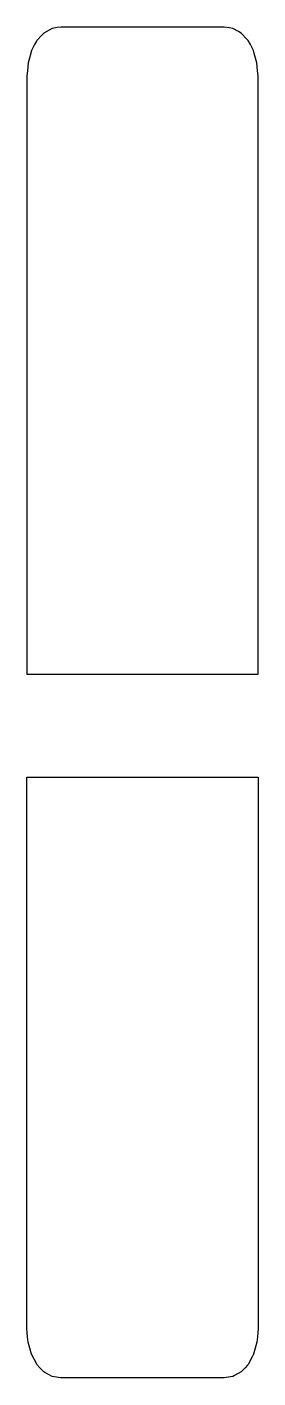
# Model space of a CAD drawing. Header units: metres. Extents: x 2.4 to 16, y -12.4 to 67.1.
import ezdxf

# ---------------------------------------------------------------- set-up
doc = ezdxf.new("R2010")
doc.units = ezdxf.units.M

msp = doc.modelspace()

# ---------------------------------------------------------------- linework, layer by layer
for p, q in [((3.708, 66.905), (3.4, 66.734)), ((3.882, 67.002), (3.708, 66.905)), ((4.183, 67.055), (3.882, 67.002)), ((4.4, 67.093), (4.183, 67.055)), ((9.834, 67.093), (4.4, 67.093)), ((14, 67.093), (9.834, 67.093)), ((14.305, 67.039), (14, 67.093)), ((14.518, 67.002), (14.305, 67.039)), ((14.845, 66.82), (14.518, 67.002)), ((15, 66.734), (14.845, 66.82)), ((2.845, 66.062), (2.706, 65.791)), ((2.958, 66.259), (2.845, 66.062)), ((2.986, 66.309), (2.958, 66.259)), ((3.297, 66.629), (2.986, 66.309)), ((3.4, 66.734), (3.297, 66.629)), ((15.361, 66.364), (15, 66.734)), ((15.414, 66.309), (15.361, 66.364)), ((15.555, 66.062), (15.414, 66.309)), ((15.732, 65.717), (15.555, 66.062)), ((2.541, 65.257), (2.468, 64.995)), ((2.668, 65.717), (2.541, 65.257)), ((2.706, 65.791), (2.668, 65.717)), ((15.781, 65.541), (15.732, 65.717)), ((15.932, 64.995), (15.781, 65.541)), ((2.427, 64.544), (2.4, 64.197)), ((2.468, 64.995), (2.427, 64.544)), ((15.973, 64.544), (15.932, 64.995)), ((16, 64.197), (15.973, 64.544)), ((2.4, 64.197), (2.4, 63.143)), ((16, 62.83), (16, 64.197)), ((2.4, 63.143), (2.4, 63.096)), ((2.4, 63.096), (2.4, 61.637)), ((16, 61.196), (16, 62.83)), ((2.4, 61.637), (2.4, 61.535)), ((2.4, 61.535), (2.4, 60.218)), ((16, 59.875), (16, 61.196)), ((2.4, 60.218), (2.4, 59.012)), ((16, 58.728), (16, 59.875)), ((2.4, 59.012), (2.4, 58.855)), ((2.4, 58.855), (2.4, 57.694)), ((16, 57.671), (16, 58.728)), ((2.4, 57.694), (2.4, 57.525)), ((2.4, 57.525), (2.4, 56.374)), ((16, 56.64), (16, 57.671)), ((16, 56.305), (16, 56.64)), ((16, 56.64), (16, 56.64)), ((2.4, 56.374), (2.4, 56.209)), ((2.4, 56.209), (2.4, 56.071)), ((2.4, 56.071), (2.4, 55.973)), ((2.4, 55.973), (2.4, 54.676)), ((16, 55.995), (16, 56.305)), ((16, 50.837), (16, 55.995)), ((2.4, 54.676), (2.4, 53.361)), ((2.4, 53.361), (2.4, 50.837)), ((2.4, 50.837), (2.4, 47.004)), ((16, 47.004), (16, 50.837)), ((2.4, 47.004), (2.4, 35.542)), ((16, 35.542), (16, 47.004)), ((2.4, 35.542), (2.4, 29.034)), ((16, 29.034), (16, 35.542)), ((2.4, 29.034), (6.471, 29.034)), ((6.471, 29.034), (16, 29.034)), ((2.4, 17.014), (2.4, 22.966)), ((2.4, 22.966), (11.929, 22.966)), ((11.929, 22.966), (16, 22.966)), ((16, 22.966), (16, 17.014)), ((16, 22.966), (16, 22.966)), ((2.4, 8.796), (2.4, 17.014)), ((16, 17.014), (16, 8.796)), ((2.4, 4.17), (2.4, 8.796)), ((16, 8.796), (16, 4.17)), ((2.4, 2.105), (2.4, 4.17)), ((16, 4.17), (16, -0.753)), ((2.4, 0.438), (2.4, 2.105)), ((2.4, -0.995), (2.4, 0.438)), ((16, -0.753), (16, -1.091)), ((2.4, -1.121), (2.4, -0.995)), ((2.4, -1.278), (2.4, -1.121)), ((2.4, -1.451), (2.4, -1.278)), ((2.4, -2.625), (2.4, -1.451)), ((16, -1.091), (16, -1.466)), ((16, -1.466), (16, -2.481)), ((2.4, -2.793), (2.4, -2.625)), ((2.4, -3.994), (2.4, -2.793)), ((16, -2.481), (16, -3.55)), ((16, -3.55), (16, -4.749)), ((2.4, -5.275), (2.4, -3.994)), ((16, -4.749), (16, -6.191)), ((2.4, -5.41), (2.4, -5.275)), ((2.4, -6.806), (2.4, -5.41)), ((16, -6.191), (16, -8.075)), ((2.4, -6.9), (2.4, -6.806)), ((2.4, -8.465), (2.4, -6.9)), ((2.4, -9.455), (2.4, -8.465)), ((16, -8.075), (16, -8.184)), ((16, -8.184), (16, -9.455)), ((2.438, -9.939), (2.4, -9.455)), ((16, -9.455), (15.962, -9.939)), ((2.468, -10.259), (2.438, -9.939)), ((2.565, -10.6), (2.468, -10.259)), ((15.932, -10.259), (15.833, -10.609)), ((15.962, -9.939), (15.932, -10.259)), ((2.668, -10.966), (2.565, -10.6)), ((2.951, -11.507), (2.668, -10.966)), ((15.732, -10.966), (15.648, -11.127)), ((15.833, -10.609), (15.732, -10.966)), ((2.986, -11.573), (2.951, -11.507)), ((3.153, -11.762), (2.986, -11.573)), ((3.4, -12.01), (3.153, -11.762)), ((15.247, -11.762), (15.037, -11.973)), ((15.387, -11.603), (15.247, -11.762)), ((15.414, -11.573), (15.387, -11.603)), ((15.648, -11.127), (15.414, -11.573)), ((3.454, -12.04), (3.4, -12.01)), ((3.882, -12.272), (3.454, -12.04)), ((3.992, -12.291), (3.882, -12.272)), ((4.4, -12.362), (3.992, -12.291)), ((6.712, -12.362), (4.4, -12.362)), ((14, -12.362), (6.712, -12.362)), ((14.121, -12.341), (14, -12.362)), ((14.518, -12.272), (14.121, -12.341)), ((14.609, -12.223), (14.518, -12.272)), ((15, -12.01), (14.609, -12.223)), ((15.037, -11.973), (15, -12.01))]:
    msp.add_line(p, q)

doc.saveas('drawing.dxf')
